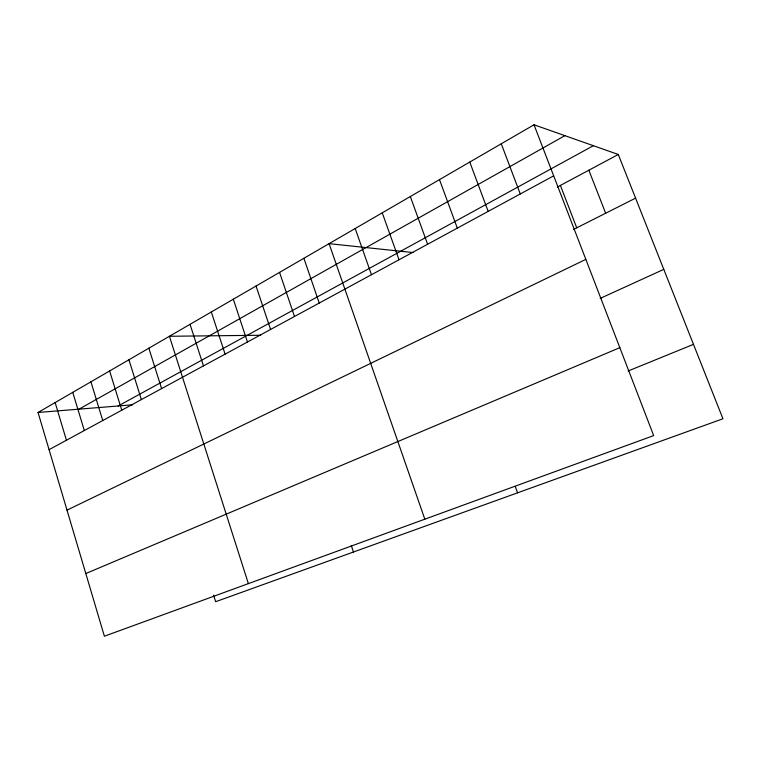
<?xml version="1.0" encoding="UTF-8"?>
<svg xmlns="http://www.w3.org/2000/svg" width="761" height="761" viewBox="0 0 761 761"><rect width="100%" height="100%" fill="white"/><g stroke="black" fill="none" stroke-linecap="round" stroke-linejoin="round"><path stroke-width="1.14" d="M534.022 124.785L653.68 435.596L104.39 636.215L38.05 412.481L534.022 124.785L618.284 154.473L722.95 418.759L215.629 601.713L213.565 595.159M79.058 409.152L564.881 135.658M118.136 405.984L593.371 145.693M49.075 449.665L553.675 175.839M557.328 187.073L618.284 154.473M573.623 229.403L635.578 198.145M67.006 510.136L585.837 259.368M600.182 298.398L663.782 269.365M85.812 573.547L619.825 347.653M628.12 370.997L693.48 344.353M38.05 412.481L132.69 404.795M260.709 335.259L169.427 336.276L248.381 583.63M412.938 252.547L329.085 243.663L424.828 519.183M588.852 170.217L605.651 213.242M560.391 185.437L576.733 227.834M501.261 143.791L520.267 193.969M469.765 162.055L488.172 211.387M439.487 179.625L457.313 228.138M410.331 196.528L427.615 244.252M515.254 486.412L517.575 492.824M382.25 212.823L399.021 259.767M355.187 228.519L371.463 274.721M303.886 258.274L319.249 303.059M279.563 272.39L294.497 316.49M351.306 545.58L353.465 552.01M256.048 286.022L270.583 329.465M233.313 299.216L247.458 342.012M211.32 311.972L225.104 354.15M190.041 324.319L203.463 365.889M148.852 348.205L161.608 388.605M128.932 359.763L141.365 399.582M109.632 370.959L121.76 410.227M90.911 381.813L102.754 420.538M72.761 392.343L84.319 430.545M55.153 402.559L66.435 440.248"/></g></svg>
